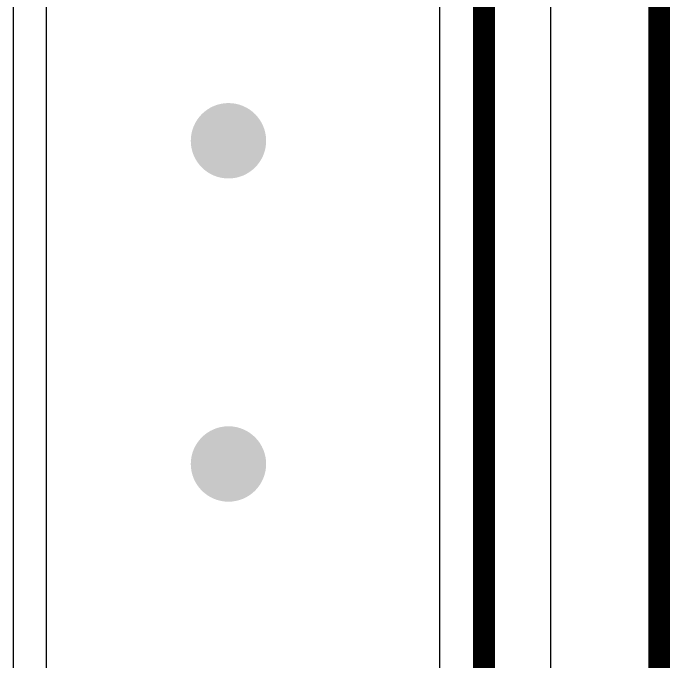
# Model space of a CAD drawing. Header units: inches. Extents: x -0.14 to 3.29, y -0.08 to 7.88.
# Drawn here: x 2.6378 to 2.878, y 2.3686 to 2.6057 of the extents above; entities that cross this region are included whole.
import ezdxf

# ---------------------------------------------------------------- set-up
doc = ezdxf.new("R2010")
doc.units = ezdxf.units.IN
doc.header["$MEASUREMENT"] = 0
for name, color, linetype in [('Board outline', 6, 'Continuous'), ('Bottom Layer', 5, 'Continuous'), ('Top Layer', 1, 'Continuous'), ('Via Holes', 16, 'Continuous')]:
    doc.layers.add(name, color=color, linetype=linetype)

msp = doc.modelspace()

# ---------------------------------------------------------------- hatches: boundary and pattern name
at = {"layer": 'Bottom Layer'}
h = msp.add_hatch(color=5, dxfattribs=at)
edge = h.paths.add_edge_path()
edge.add_arc((2.71654, 2.55906), 0.01378, 0, 360)
h = msp.add_hatch(color=5, dxfattribs=at)
edge = h.paths.add_edge_path()
edge.add_arc((2.71654, 2.44094), 0.01378, 0, 360)
at = {"layer": 'Top Layer'}
h = msp.add_hatch(color=1, dxfattribs=at)
edge = h.paths.add_edge_path()
edge.add_arc((2.71654, 2.55906), 0.01378, 0, 360)
h = msp.add_hatch(color=1, dxfattribs=at)
edge = h.paths.add_edge_path()
edge.add_arc((2.71654, 2.44094), 0.01378, 0, 360)
at = {"layer": 'Via Holes'}
h = msp.add_hatch(color=7, dxfattribs=at)
edge = h.paths.add_edge_path()
edge.add_arc((2.71654, 2.55906), 0.00689, 0, 360)
h = msp.add_hatch(color=7, dxfattribs=at)
edge = h.paths.add_edge_path()
edge.add_arc((2.71654, 2.44094), 0.00689, 0, 360)

# ---------------------------------------------------------------- linework, layer by layer
at = {"layer": 'Board outline'}
msp.add_lwpolyline([(2.87402, 2.12598, 0.00787, 0.00787, 0), (2.87402, 7.51969, 0.00787, 0.00787, 0)], format="xyseb", dxfattribs=at)
at = {"layer": 'Bottom Layer'}
for p, q in [((2.83431, 3.48723), (2.83431, 2.13822)), ((2.6378, 3.38), (2.63779, 2.13822)), ((2.65003, 2.13822), (2.65003, 3.38))]:
    msp.add_line(p, q, dxfattribs=at)
at = {"layer": 'Top Layer'}
msp.add_line((2.79369, 2.76812), (2.79369, 2.04724), dxfattribs=at)
msp.add_lwpolyline([(2.81, 1.92, 0.008, 0.008, 0), (2.81, 2.84142, 0.008, 0.008, 0)], format="xyseb", dxfattribs=at)

doc.saveas('drawing.dxf')
